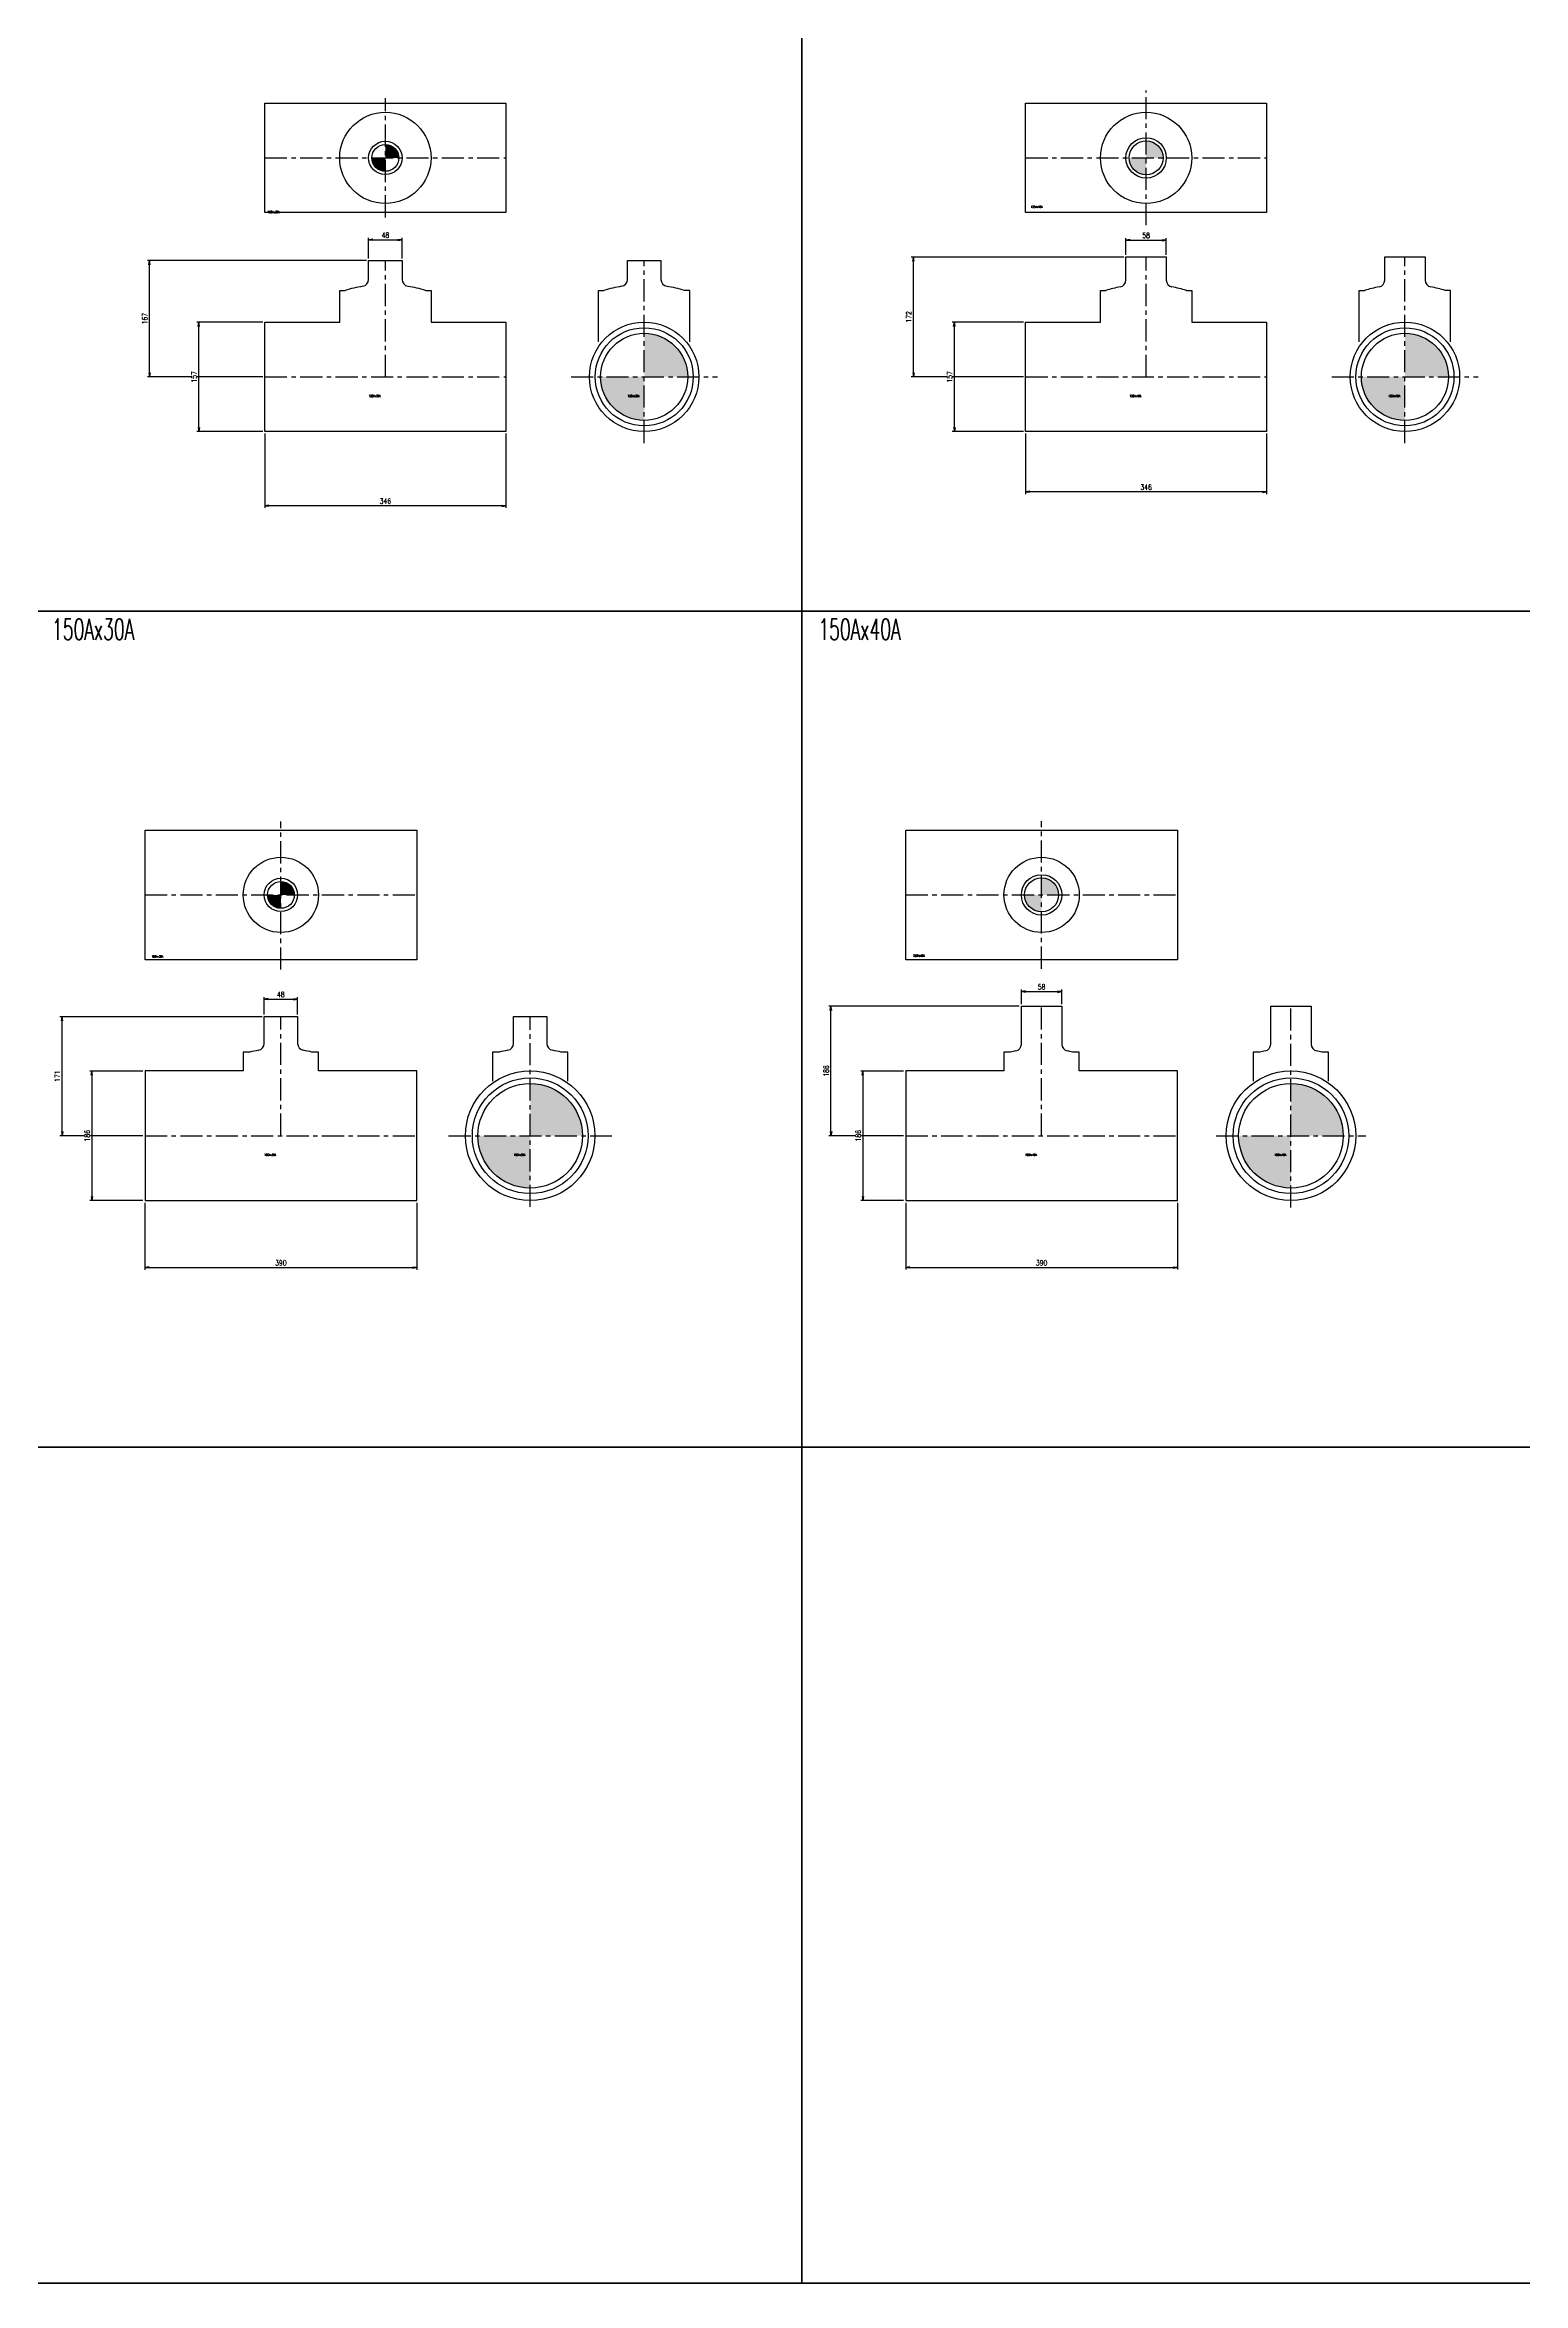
# Model space of a CAD drawing. Header units: millimetres. Extents: x 1711 to 90196, y -23291 to 8516.
# Drawn here: x 75849 to 77971, y -3752 to -539 of the extents above; entities that cross this region are included whole.
import ezdxf
from ezdxf.enums import TextEntityAlignment as Align

# ---------------------------------------------------------------- set-up
doc = ezdxf.new("R2010")
doc.units = ezdxf.units.MM
doc.header["$PDMODE"] = 35
doc.linetypes.add('CENTER', pattern=[50.8, 31.75, -6.35, 6.35, -6.35])
doc.layers.add('line', color=153, linetype='Continuous', lineweight=50)
for name, color, linetype in [('寸法', 2, 'Continuous'), ('配管-CVP', 4, 'Continuous'), ('＃配管（PVC)', 21, 'Continuous')]:
    doc.layers.add(name, color=color, linetype=linetype)
doc.styles.add('kpk', font='romans.shx', dxfattribs={"width": 0.7, "bigfont": 'extfont2.shx'})
doc.styles.get("Standard").update_dxf_attribs({"font": 'romans.shx', "bigfont": 'extfont.shx'})
doc.dimstyles.new('KPK-3', dxfattribs={"dimscale": 3, "dimtxt": 2.5, "dimasz": 2, "dimexe": 1, "dimexo": 1, "dimgap": 1, "dimtad": 3, "dimdec": 1, "dimdsep": 46, "dimtxsty": 'kpk', "dimblk": 'OPEN', "dimcen": 2.5, "dimclrd": 2, "dimclre": 2, "dimclrt": 4, "dimadec": 1, "dimazin": 2, "dimtfac": 1, "dimtdec": 1, "dimtmove": 0, "dimatfit": 2, "dimldrblk": 'OPEN', "dimfxl": 0, "dimlwd": -1, "dimlwe": -1, "dimarcsym": 0})

# ---------------------------------------------------------------- blocks, each defined once
blk = doc.blocks.new('_Open')
at = {"color": 0, "linetype": 'ByBlock', "lineweight": -2}
for p, q in [((-1, 0.17), (0, 0)), ((-1, -0.17), (0, 0)), ((0, 0), (-1, 0))]:
    blk.add_line(p, q, dxfattribs=at)
blk = doc.blocks.new('*D1817')
at = {"layer": 'Defpoints', "color": 0, "transparency": 16777216}
for p in [(75999.3, -849), (76313.9, -849), (76164.9, -1016)]:
    blk.add_point(p, dxfattribs=at)
at = {"layer": '寸法', "color": 2, "transparency": 16777216}
for p, q in [((76310.9, -849), (75996.3, -849)), ((75999.3, -1010), (75999.3, -855)), ((76161.9, -1016), (75996.3, -1016))]:
    blk.add_line(p, q, dxfattribs=at)
at = {"layer": '寸法', "color": 2, "transparency": 16777216, "xscale": 6, "yscale": 6, "zscale": 6}
for p, rotation in [((75999.3, -849), 90), ((75999.3, -1016), 270)]:
    blk.add_blockref('_Open', p, dxfattribs=dict(at, rotation=rotation))
at = {"layer": '寸法', "color": 4, "transparency": 16777216, "insert": (75992.6, -932.5), "char_height": 7.5, "attachment_point": 5, "rotation": 90, "style": 'kpk', "bg_fill": 3, "box_fill_scale": 1.1, "bg_fill_color": 256, "bg_fill_true_color": 13158600, "bg_fill_transparency": 0}
blk.add_mtext('167', dxfattribs=at)
blk = doc.blocks.new('*D1818')
at = {"layer": 'Defpoints', "color": 0, "transparency": 16777216}
for p in [(76070.1, -937.5), (76164.9, -937.5), (76164.9, -1094.5)]:
    blk.add_point(p, dxfattribs=at)
at = {"layer": '寸法', "color": 2, "transparency": 16777216}
for p, q in [((76161.9, -937.5), (76067.1, -937.5)), ((76070.1, -1088.5), (76070.1, -943.5)), ((76161.9, -1094.5), (76067.1, -1094.5))]:
    blk.add_line(p, q, dxfattribs=at)
at = {"layer": '寸法', "color": 2, "transparency": 16777216, "xscale": 6, "yscale": 6, "zscale": 6}
for p, rotation in [((76070.1, -937.5), 90), ((76070.1, -1094.5), 270)]:
    blk.add_blockref('_Open', p, dxfattribs=dict(at, rotation=rotation))
at = {"layer": '寸法', "color": 4, "transparency": 16777216, "insert": (76063.4, -1016), "char_height": 7.5, "attachment_point": 5, "rotation": 90, "style": 'kpk', "bg_fill": 3, "box_fill_scale": 1.1, "bg_fill_color": 256, "bg_fill_true_color": 13158600, "bg_fill_transparency": 0}
blk.add_mtext('157', dxfattribs=at)
blk = doc.blocks.new('*D1819')
at = {"layer": 'Defpoints', "color": 0, "transparency": 16777216}
for p in [(76164.9, -1094.5), (76510.9, -1094.5), (76164.9, -1201.1)]:
    blk.add_point(p, dxfattribs=at)
at = {"layer": '寸法', "color": 2, "transparency": 16777216}
for p, q in [((76164.9, -1097.5), (76164.9, -1204.1)), ((76510.9, -1097.5), (76510.9, -1204.1)), ((76504.9, -1201.1), (76170.9, -1201.1))]:
    blk.add_line(p, q, dxfattribs=at)
at = {"layer": '寸法', "color": 2, "transparency": 16777216, "xscale": 6, "yscale": 6, "zscale": 6, "rotation": 180}
blk.add_blockref('_Open', (76164.9, -1201.1), dxfattribs=at)
at = {"layer": '寸法', "color": 2, "transparency": 16777216, "xscale": 6, "yscale": 6, "zscale": 6}
blk.add_blockref('_Open', (76510.9, -1201.1), dxfattribs=at)
at = {"layer": '寸法', "color": 4, "transparency": 16777216, "insert": (76337.9, -1194.3), "char_height": 7.5, "attachment_point": 5, "style": 'kpk', "bg_fill": 3, "box_fill_scale": 1.1, "bg_fill_color": 256, "bg_fill_true_color": 13158600, "bg_fill_transparency": 0}
blk.add_mtext('346', dxfattribs=at)
blk = doc.blocks.new('*D1820')
at = {"layer": 'Defpoints', "color": 0, "transparency": 16777216}
for p in [(76361.9, -819.3), (76313.9, -849), (76361.9, -849)]:
    blk.add_point(p, dxfattribs=at)
at = {"layer": '寸法', "color": 2, "transparency": 16777216}
for p, q in [((76313.9, -846), (76313.9, -816.3)), ((76319.9, -819.3), (76355.9, -819.3)), ((76361.9, -846), (76361.9, -816.3))]:
    blk.add_line(p, q, dxfattribs=at)
at = {"layer": '寸法', "color": 2, "transparency": 16777216, "xscale": 6, "yscale": 6, "zscale": 6, "rotation": 180}
blk.add_blockref('_Open', (76313.9, -819.3), dxfattribs=at)
at = {"layer": '寸法', "color": 2, "transparency": 16777216, "xscale": 6, "yscale": 6, "zscale": 6}
blk.add_blockref('_Open', (76361.9, -819.3), dxfattribs=at)
at = {"layer": '寸法', "color": 4, "transparency": 16777216, "insert": (76337.9, -812.6), "char_height": 7.5, "attachment_point": 5, "style": 'kpk', "bg_fill": 3, "box_fill_scale": 1.1, "bg_fill_color": 256, "bg_fill_true_color": 13158600, "bg_fill_transparency": 0}
blk.add_mtext('48', dxfattribs=at)
blk = doc.blocks.new('*D1821')
at = {"layer": 'Defpoints', "color": 0, "transparency": 16777216}
for p in [(77095.8, -844), (77400.8, -844), (77256.8, -1016)]:
    blk.add_point(p, dxfattribs=at)
at = {"layer": '寸法', "color": 2, "transparency": 16777216}
for p, q in [((77397.8, -844), (77092.8, -844)), ((77095.8, -1010), (77095.8, -850)), ((77253.8, -1016), (77092.8, -1016))]:
    blk.add_line(p, q, dxfattribs=at)
at = {"layer": '寸法', "color": 2, "transparency": 16777216, "xscale": 6, "yscale": 6, "zscale": 6}
for p, rotation in [((77095.8, -844), 90), ((77095.8, -1016), 270)]:
    blk.add_blockref('_Open', p, dxfattribs=dict(at, rotation=rotation))
at = {"layer": '寸法', "color": 4, "transparency": 16777216, "insert": (77089.1, -930), "char_height": 7.5, "attachment_point": 5, "rotation": 90, "style": 'kpk', "bg_fill": 3, "box_fill_scale": 1.1, "bg_fill_color": 256, "bg_fill_true_color": 13158600, "bg_fill_transparency": 0}
blk.add_mtext('172', dxfattribs=at)
blk = doc.blocks.new('*D1822')
at = {"layer": 'Defpoints', "color": 0, "transparency": 16777216}
for p in [(77154.6, -937.5), (77256.8, -937.5), (77256.8, -1094.5)]:
    blk.add_point(p, dxfattribs=at)
at = {"layer": '寸法', "color": 2, "transparency": 16777216}
for p, q in [((77253.8, -937.5), (77151.6, -937.5)), ((77154.6, -1088.5), (77154.6, -943.5)), ((77253.8, -1094.5), (77151.6, -1094.5))]:
    blk.add_line(p, q, dxfattribs=at)
at = {"layer": '寸法', "color": 2, "transparency": 16777216, "xscale": 6, "yscale": 6, "zscale": 6}
for p, rotation in [((77154.6, -937.5), 90), ((77154.6, -1094.5), 270)]:
    blk.add_blockref('_Open', p, dxfattribs=dict(at, rotation=rotation))
at = {"layer": '寸法', "color": 4, "transparency": 16777216, "insert": (77147.9, -1016), "char_height": 7.5, "attachment_point": 5, "rotation": 90, "style": 'kpk', "bg_fill": 3, "box_fill_scale": 1.1, "bg_fill_color": 256, "bg_fill_true_color": 13158600, "bg_fill_transparency": 0}
blk.add_mtext('157', dxfattribs=at)
blk = doc.blocks.new('*D1823')
at = {"layer": 'Defpoints', "color": 0, "transparency": 16777216}
for p in [(77256.8, -1094.5), (77602.8, -1094.5), (77256.8, -1181.2)]:
    blk.add_point(p, dxfattribs=at)
at = {"layer": '寸法', "color": 2, "transparency": 16777216}
for p, q in [((77256.8, -1097.5), (77256.8, -1184.2)), ((77602.8, -1097.5), (77602.8, -1184.2)), ((77596.8, -1181.2), (77262.8, -1181.2))]:
    blk.add_line(p, q, dxfattribs=at)
at = {"layer": '寸法', "color": 2, "transparency": 16777216, "xscale": 6, "yscale": 6, "zscale": 6, "rotation": 180}
blk.add_blockref('_Open', (77256.8, -1181.2), dxfattribs=at)
at = {"layer": '寸法', "color": 2, "transparency": 16777216, "xscale": 6, "yscale": 6, "zscale": 6}
blk.add_blockref('_Open', (77602.8, -1181.2), dxfattribs=at)
at = {"layer": '寸法', "color": 4, "transparency": 16777216, "insert": (77429.8, -1174.4), "char_height": 7.5, "attachment_point": 5, "style": 'kpk', "bg_fill": 3, "box_fill_scale": 1.1, "bg_fill_color": 256, "bg_fill_true_color": 13158600, "bg_fill_transparency": 0}
blk.add_mtext('346', dxfattribs=at)
blk = doc.blocks.new('*D1824')
at = {"layer": 'Defpoints', "color": 0, "transparency": 16777216}
for p in [(77458.8, -819.8), (77400.8, -844), (77458.8, -844)]:
    blk.add_point(p, dxfattribs=at)
at = {"layer": '寸法', "color": 2, "transparency": 16777216}
for p, q in [((77400.8, -841), (77400.8, -816.8)), ((77406.8, -819.8), (77452.8, -819.8)), ((77458.8, -841), (77458.8, -816.8))]:
    blk.add_line(p, q, dxfattribs=at)
at = {"layer": '寸法', "color": 2, "transparency": 16777216, "xscale": 6, "yscale": 6, "zscale": 6, "rotation": 180}
blk.add_blockref('_Open', (77400.8, -819.8), dxfattribs=at)
at = {"layer": '寸法', "color": 2, "transparency": 16777216, "xscale": 6, "yscale": 6, "zscale": 6}
blk.add_blockref('_Open', (77458.8, -819.8), dxfattribs=at)
at = {"layer": '寸法', "color": 4, "transparency": 16777216, "insert": (77429.8, -813), "char_height": 7.5, "attachment_point": 5, "style": 'kpk', "bg_fill": 3, "box_fill_scale": 1.1, "bg_fill_color": 256, "bg_fill_true_color": 13158600, "bg_fill_transparency": 0}
blk.add_mtext('58', dxfattribs=at)
blk = doc.blocks.new('*D1849')
at = {"layer": 'Defpoints', "color": 0, "transparency": 16777216}
for p in [(75873.9, -1934.4), (76163.9, -1934.4), (75992.9, -2105.4)]:
    blk.add_point(p, dxfattribs=at)
at = {"layer": '寸法', "color": 2, "transparency": 16777216}
for p, q in [((76160.9, -1934.4), (75870.9, -1934.4)), ((75873.9, -2099.4), (75873.9, -1940.4)), ((75989.9, -2105.4), (75870.9, -2105.4))]:
    blk.add_line(p, q, dxfattribs=at)
at = {"layer": '寸法', "color": 2, "transparency": 16777216, "xscale": 6, "yscale": 6, "zscale": 6}
for p, rotation in [((75873.9, -1934.4), 90), ((75873.9, -2105.4), 270)]:
    blk.add_blockref('_Open', p, dxfattribs=dict(at, rotation=rotation))
at = {"layer": '寸法', "color": 4, "transparency": 16777216, "insert": (75867.1, -2019.9), "char_height": 7.5, "attachment_point": 5, "rotation": 90, "style": 'kpk', "bg_fill": 3, "box_fill_scale": 1.1, "bg_fill_color": 256, "bg_fill_true_color": 13158600, "bg_fill_transparency": 0}
blk.add_mtext('171', dxfattribs=at)
blk = doc.blocks.new('*D1850')
at = {"layer": 'Defpoints', "color": 0, "transparency": 16777216}
for p in [(75992.9, -2012.4), (75916.6, -2198.4), (75992.9, -2198.4)]:
    blk.add_point(p, dxfattribs=at)
at = {"layer": '寸法', "color": 2, "transparency": 16777216}
for p, q in [((75989.9, -2012.4), (75913.6, -2012.4)), ((75916.6, -2018.4), (75916.6, -2192.4)), ((75989.9, -2198.4), (75913.6, -2198.4))]:
    blk.add_line(p, q, dxfattribs=at)
at = {"layer": '寸法', "color": 2, "transparency": 16777216, "xscale": 6, "yscale": 6, "zscale": 6}
for p, rotation in [((75916.6, -2012.4), 90), ((75916.6, -2198.4), 270)]:
    blk.add_blockref('_Open', p, dxfattribs=dict(at, rotation=rotation))
at = {"layer": '寸法', "color": 4, "transparency": 16777216, "insert": (75909.9, -2105.4), "char_height": 7.5, "attachment_point": 5, "rotation": 90, "style": 'kpk', "bg_fill": 3, "box_fill_scale": 1.1, "bg_fill_color": 256, "bg_fill_true_color": 13158600, "bg_fill_transparency": 0}
blk.add_mtext('186', dxfattribs=at)
blk = doc.blocks.new('*D1851')
at = {"layer": 'Defpoints', "color": 0, "transparency": 16777216}
for p in [(75992.9, -2198.4), (76382.9, -2198.4), (76382.9, -2294.6)]:
    blk.add_point(p, dxfattribs=at)
at = {"layer": '寸法', "color": 2, "transparency": 16777216}
for p, q in [((75992.9, -2201.4), (75992.9, -2297.6)), ((76382.9, -2201.4), (76382.9, -2297.6)), ((75998.9, -2294.6), (76376.9, -2294.6))]:
    blk.add_line(p, q, dxfattribs=at)
at = {"layer": '寸法', "color": 2, "transparency": 16777216, "xscale": 6, "yscale": 6, "zscale": 6, "rotation": 180}
blk.add_blockref('_Open', (75992.9, -2294.6), dxfattribs=at)
at = {"layer": '寸法', "color": 2, "transparency": 16777216, "xscale": 6, "yscale": 6, "zscale": 6}
blk.add_blockref('_Open', (76382.9, -2294.6), dxfattribs=at)
at = {"layer": '寸法', "color": 4, "transparency": 16777216, "insert": (76187.9, -2287.8), "char_height": 7.5, "attachment_point": 5, "style": 'kpk', "bg_fill": 3, "box_fill_scale": 1.1, "bg_fill_color": 256, "bg_fill_true_color": 13158600, "bg_fill_transparency": 0}
blk.add_mtext('390', dxfattribs=at)
blk = doc.blocks.new('*D1852')
at = {"layer": 'Defpoints', "color": 0, "transparency": 16777216}
for p in [(76211.9, -1909.3), (76163.9, -1934.4), (76211.9, -1934.4)]:
    blk.add_point(p, dxfattribs=at)
at = {"layer": '寸法', "color": 2, "transparency": 16777216}
for p, q in [((76163.9, -1931.4), (76163.9, -1906.3)), ((76169.9, -1909.3), (76205.9, -1909.3)), ((76211.9, -1931.4), (76211.9, -1906.3))]:
    blk.add_line(p, q, dxfattribs=at)
at = {"layer": '寸法', "color": 2, "transparency": 16777216, "xscale": 6, "yscale": 6, "zscale": 6, "rotation": 180}
blk.add_blockref('_Open', (76163.9, -1909.3), dxfattribs=at)
at = {"layer": '寸法', "color": 2, "transparency": 16777216, "xscale": 6, "yscale": 6, "zscale": 6}
blk.add_blockref('_Open', (76211.9, -1909.3), dxfattribs=at)
at = {"layer": '寸法', "color": 4, "transparency": 16777216, "insert": (76187.9, -1902.6), "char_height": 7.5, "attachment_point": 5, "style": 'kpk', "bg_fill": 3, "box_fill_scale": 1.1, "bg_fill_color": 256, "bg_fill_true_color": 13158600, "bg_fill_transparency": 0}
blk.add_mtext('48', dxfattribs=at)
blk = doc.blocks.new('*D1853')
at = {"layer": 'Defpoints', "color": 0, "transparency": 16777216}
for p in [(76977.5, -1919.4), (77250.8, -1919.4), (77084.8, -2105.4)]:
    blk.add_point(p, dxfattribs=at)
at = {"layer": '寸法', "color": 2, "transparency": 16777216}
for p, q in [((77247.8, -1919.4), (76974.5, -1919.4)), ((76977.5, -2099.4), (76977.5, -1925.4)), ((77081.8, -2105.4), (76974.5, -2105.4))]:
    blk.add_line(p, q, dxfattribs=at)
at = {"layer": '寸法', "color": 2, "transparency": 16777216, "xscale": 6, "yscale": 6, "zscale": 6}
for p, rotation in [((76977.5, -1919.4), 90), ((76977.5, -2105.4), 270)]:
    blk.add_blockref('_Open', p, dxfattribs=dict(at, rotation=rotation))
at = {"layer": '寸法', "color": 4, "transparency": 16777216, "insert": (76970.7, -2012.4), "char_height": 7.5, "attachment_point": 5, "rotation": 90, "style": 'kpk', "bg_fill": 3, "box_fill_scale": 1.1, "bg_fill_color": 256, "bg_fill_true_color": 13158600, "bg_fill_transparency": 0}
blk.add_mtext('186', dxfattribs=at)
blk = doc.blocks.new('*D1854')
at = {"layer": 'Defpoints', "color": 0, "transparency": 16777216}
for p in [(77084.8, -2012.4), (77023.4, -2198.4), (77084.8, -2198.4)]:
    blk.add_point(p, dxfattribs=at)
at = {"layer": '寸法', "color": 2, "transparency": 16777216}
for p, q in [((77081.8, -2012.4), (77020.4, -2012.4)), ((77023.4, -2018.4), (77023.4, -2192.4)), ((77081.8, -2198.4), (77020.4, -2198.4))]:
    blk.add_line(p, q, dxfattribs=at)
at = {"layer": '寸法', "color": 2, "transparency": 16777216, "xscale": 6, "yscale": 6, "zscale": 6}
for p, rotation in [((77023.4, -2012.4), 90), ((77023.4, -2198.4), 270)]:
    blk.add_blockref('_Open', p, dxfattribs=dict(at, rotation=rotation))
at = {"layer": '寸法', "color": 4, "transparency": 16777216, "insert": (77016.6, -2105.4), "char_height": 7.5, "attachment_point": 5, "rotation": 90, "style": 'kpk', "bg_fill": 3, "box_fill_scale": 1.1, "bg_fill_color": 256, "bg_fill_true_color": 13158600, "bg_fill_transparency": 0}
blk.add_mtext('186', dxfattribs=at)
blk = doc.blocks.new('*D1855')
at = {"layer": 'Defpoints', "color": 0, "transparency": 16777216}
for p in [(77084.8, -2198.4), (77474.8, -2198.4), (77474.8, -2294.4)]:
    blk.add_point(p, dxfattribs=at)
at = {"layer": '寸法', "color": 2, "transparency": 16777216}
for p, q in [((77084.8, -2201.4), (77084.8, -2297.4)), ((77474.8, -2201.4), (77474.8, -2297.4)), ((77090.8, -2294.4), (77468.8, -2294.4))]:
    blk.add_line(p, q, dxfattribs=at)
at = {"layer": '寸法', "color": 2, "transparency": 16777216, "xscale": 6, "yscale": 6, "zscale": 6, "rotation": 180}
blk.add_blockref('_Open', (77084.8, -2294.4), dxfattribs=at)
at = {"layer": '寸法', "color": 2, "transparency": 16777216, "xscale": 6, "yscale": 6, "zscale": 6}
blk.add_blockref('_Open', (77474.8, -2294.4), dxfattribs=at)
at = {"layer": '寸法', "color": 4, "transparency": 16777216, "insert": (77279.8, -2287.7), "char_height": 7.5, "attachment_point": 5, "style": 'kpk', "bg_fill": 3, "box_fill_scale": 1.1, "bg_fill_color": 256, "bg_fill_true_color": 13158600, "bg_fill_transparency": 0}
blk.add_mtext('390', dxfattribs=at)
blk = doc.blocks.new('*D1856')
at = {"layer": 'Defpoints', "color": 0, "transparency": 16777216}
for p in [(77250.8, -1919.4), (77308.8, -1898.5), (77308.8, -1919.4)]:
    blk.add_point(p, dxfattribs=at)
at = {"layer": '寸法', "color": 2, "transparency": 16777216}
for p, q in [((77250.8, -1916.4), (77250.8, -1895.5)), ((77308.8, -1916.4), (77308.8, -1895.5)), ((77256.8, -1898.5), (77302.8, -1898.5))]:
    blk.add_line(p, q, dxfattribs=at)
at = {"layer": '寸法', "color": 2, "transparency": 16777216, "xscale": 6, "yscale": 6, "zscale": 6, "rotation": 180}
blk.add_blockref('_Open', (77250.8, -1898.5), dxfattribs=at)
at = {"layer": '寸法', "color": 2, "transparency": 16777216, "xscale": 6, "yscale": 6, "zscale": 6}
blk.add_blockref('_Open', (77308.8, -1898.5), dxfattribs=at)
at = {"layer": '寸法', "color": 4, "transparency": 16777216, "insert": (77279.8, -1891.7), "char_height": 7.5, "attachment_point": 5, "style": 'kpk', "bg_fill": 3, "box_fill_scale": 1.1, "bg_fill_color": 256, "bg_fill_true_color": 13158600, "bg_fill_transparency": 0}
blk.add_mtext('58', dxfattribs=at)
blk = doc.blocks.new('A$C8e9c73af')
at = {"layer": 'line'}
blk.add_line((4460, -100), (4460, -5360), dxfattribs=at)
for points in [[(1160, -100), (1160, -5360), (2260, -5360), (3360, -5360), (4460, -5360), (5560, -5360), (6660, -5360), (6660, -100)], [(0, -2960), (60, -2960), (1160, -2960), (2260, -2960), (3360, -2960), (4460, -2960), (5560, -2960), (6660, -2960), (7760, -2960), (8860, -2960), (8920, -2960), (10020, -2960), (11120, -2960), (12220, -2960), (13320, -2960), (14420, -2960), (15520, -2960), (16620, -2960), (17720, -2960)], [(0, -4160), (60, -4160), (1160, -4160), (2260, -4160), (3360, -4160), (4460, -4160), (5560, -4160), (6660, -4160), (7760, -4160), (8860, -4160), (8920, -4160), (10020, -4160), (11120, -4160), (12220, -4160), (13320, -4160), (14420, -4160), (15520, -4160), (16620, -4160), (17720, -4160)]]:
    blk.add_lwpolyline(points, dxfattribs=at)
at = {"layer": 'line', "char_height": 30, "attachment_point": 4}
for s, insert in [('{\\W0.6;150Ax30A}', (3383.6, -2985.9)), ('{\\W0.6;150Ax40A}', (4483.6, -2985.9))]:
    blk.add_mtext(s, dxfattribs=dict(at, insert=insert))
blk = doc.blocks.new('125Ax30A-TS_BT『Ｔ型』-正面')
at = {"layer": '＃配管（PVC)', "color": 2, "linetype": 'CENTER'}
for p, q in [((0, 0), (0, 167)), ((-173, 0), (173, 0))]:
    blk.add_line(p, q, dxfattribs=at)
at = {"layer": '＃配管（PVC)', "color": 0, "linetype": 'ByBlock'}
blk.add_lwpolyline([(-32.4, 129.9, 0.367187), (-24, 139.8), (-24, 167), (24, 167), (24, 139.8, 0.367505), (32.4, 129.9)], format="xyb", dxfattribs=at)
blk.add_lwpolyline([(57.8, 124), (65.5, 124), (65.5, 78.5), (173, 78.5), (173, -78.5), (-173, -78.5), (-173, 78.5), (-65.5, 78.5), (-65.5, 124), (-57.8, 124)], dxfattribs=at)
for centre, start, end in [((0.1, -67.4), 99.3498, 106.8478), ((0.1, -67.5), 73.2219, 80.7146)]:
    blk.add_arc(centre, 200, start, end, dxfattribs=at)
at = {"layer": '＃配管（PVC)', "color": 6, "style": 'kpk', "width": 0.7}
blk.add_text('125Ax30A', height=3, dxfattribs=at).set_placement((-15.3, -26), align=Align.TOP_CENTER)
blk = doc.blocks.new('125Ax30A-TS_BT『Ｔ型』-上面')
at = {"layer": '＃配管（PVC)', "linetype": 'ByBlock'}
h = blk.add_hatch(color=252, dxfattribs=at)
h.dxf.hatch_style = 1
h.paths.add_polyline_path([(0, 19.3), (0, 0), (19.3, 0, 0.414214)])
h.paths.add_polyline_path([(0, 0), (-19.3, 0, 0.414214), (0, -19.3)])
at = {"layer": '＃配管（PVC)', "color": 2, "linetype": 'CENTER'}
for p, q in [((0, -85.5), (0, 85.5)), ((-173, 0), (173, 0))]:
    blk.add_line(p, q, dxfattribs=at)
at = {"layer": '＃配管（PVC)', "color": 0, "linetype": 'ByBlock'}
blk.add_lwpolyline([(-173, 78.5), (173, 78.5), (173, -78.5), (-173, -78.5)], close=True, dxfattribs=at)
for radius in [65.5, 24, 19.3]:
    blk.add_circle((0, 0), radius, dxfattribs=at)
at = {"layer": '＃配管（PVC)', "color": 6, "style": 'kpk', "width": 0.7}
blk.add_text('125Ax30A', height=3, dxfattribs=at).set_placement((-160.5, -76.2), align=Align.TOP_CENTER)
blk = doc.blocks.new('125Ax30A-TS_BT『Ｔ型』-側面')
at = {"layer": '＃配管（PVC)', "linetype": 'ByBlock'}
h = blk.add_hatch(color=252, dxfattribs=at)
h.dxf.hatch_style = 1
h.paths.add_polyline_path([(62.5, 0, 0.414214), (0, 62.5), (0, 0)])
h.paths.add_polyline_path([(0, 0), (-62.5, 0, 0.414214), (0, -62.5)])
at = {"layer": '＃配管（PVC)', "color": 2, "linetype": 'CENTER'}
for p, q in [((0, -95), (0, 167)), ((-105, 0), (105, 0))]:
    blk.add_line(p, q, dxfattribs=at)
at = {"layer": '＃配管（PVC)', "color": 0, "linetype": 'ByBlock'}
blk.add_lwpolyline([(-32.4, 129.9, 0.367187), (-24, 139.8), (-24, 167), (24, 167), (24, 139.8, 0.367505), (32.4, 129.9)], format="xyb", dxfattribs=at)
for points in [[(-65.5, 50.2), (-65.5, 124), (-57.8, 124)], [(65.5, 50.2), (65.5, 124), (57.8, 124)]]:
    blk.add_lwpolyline(points, dxfattribs=at)
for radius in [78.5, 70.4, 62.5]:
    blk.add_circle((0, 0), radius, dxfattribs=at)
for centre, start, end in [((0.1, -67.4), 99.3498, 106.8478), ((0.1, -67.5), 73.2219, 80.7146)]:
    blk.add_arc(centre, 200, start, end, dxfattribs=at)
at = {"layer": '＃配管（PVC)', "color": 6, "style": 'kpk', "width": 0.7}
blk.add_text('125Ax30A', height=3, dxfattribs=at).set_placement((-15.3, -26), align=Align.TOP_CENTER)
blk = doc.blocks.new('125Ax40A-TS_BT『Ｔ型』-上面')
at = {"layer": '＃配管（PVC)', "linetype": 'ByBlock'}
h = blk.add_hatch(color=252, dxfattribs=at)
h.dxf.hatch_style = 1
h.paths.add_polyline_path([(24.4, 0, 0.414214), (0, 24.4), (0, 0)])
h.paths.add_polyline_path([(-24.4, 0, 0.414214), (0, -24.4), (0, 0)])
at = {"layer": '＃配管（PVC)', "color": 2, "linetype": 'CENTER'}
for p, q in [((0, -96.8), (0, 96.8)), ((-173, 0), (173, 0))]:
    blk.add_line(p, q, dxfattribs=at)
at = {"layer": '＃配管（PVC)', "color": 0, "linetype": 'ByBlock'}
blk.add_lwpolyline([(-173, 78.5), (173, 78.5), (173, -78.5), (-173, -78.5)], close=True, dxfattribs=at)
for radius in [65.5, 29, 24.4]:
    blk.add_circle((0, 0), radius, dxfattribs=at)
at = {"layer": '＃配管（PVC)', "color": 6, "style": 'kpk', "width": 0.7}
blk.add_text('125Ax40A', height=3, dxfattribs=at).set_placement((-157.2, -68.7), align=Align.TOP_CENTER)
blk = doc.blocks.new('125Ax40A-TS_BT『Ｔ型』-正面')
at = {"layer": '＃配管（PVC)', "color": 2, "linetype": 'CENTER'}
for p, q in [((0, 0), (0, 172)), ((-173, 0), (173, 0))]:
    blk.add_line(p, q, dxfattribs=at)
at = {"layer": '＃配管（PVC)', "color": 0, "linetype": 'ByBlock'}
blk.add_lwpolyline([(-37.1, 129.1, 0.360341), (-29, 138.9), (-29, 172), (29, 172), (29, 138.9, 0.36066), (37.1, 129.1)], format="xyb", dxfattribs=at)
blk.add_lwpolyline([(57.8, 124), (65.5, 124), (65.5, 78.5), (173, 78.5), (173, -78.5), (-173, -78.5), (-173, 78.5), (-65.5, 78.5), (-65.5, 124), (-57.8, 124)], dxfattribs=at)
for centre, start, end in [((0.1, -67.4), 100.7352, 106.8478), ((0.1, -67.5), 73.2219, 79.3294)]:
    blk.add_arc(centre, 200, start, end, dxfattribs=at)
at = {"layer": '＃配管（PVC)', "color": 6, "style": 'kpk', "width": 0.7}
blk.add_text('125Ax40A', height=3, dxfattribs=at).set_placement((-15.3, -26), align=Align.TOP_CENTER)
blk = doc.blocks.new('125Ax40A-TS_BT『Ｔ型』-側面')
at = {"layer": '＃配管（PVC)', "linetype": 'ByBlock'}
h = blk.add_hatch(color=252, dxfattribs=at)
h.dxf.hatch_style = 1
h.paths.add_polyline_path([(62.5, 0, 0.414214), (0, 62.5), (0, 0)])
h.paths.add_polyline_path([(0, 0), (-62.5, 0, 0.414214), (0, -62.5)])
at = {"layer": '＃配管（PVC)', "color": 2, "linetype": 'CENTER'}
for p, q in [((0, -95), (0, 172)), ((-105, 0), (105, 0))]:
    blk.add_line(p, q, dxfattribs=at)
at = {"layer": '＃配管（PVC)', "color": 0, "linetype": 'ByBlock'}
blk.add_lwpolyline([(-37.1, 129.1, 0.360341), (-29, 138.9), (-29, 172), (29, 172), (29, 138.9, 0.36066), (37.1, 129.1)], format="xyb", dxfattribs=at)
for points in [[(-65.5, 50.2), (-65.5, 124), (-57.8, 124)], [(65.5, 50.2), (65.5, 124), (57.8, 124)]]:
    blk.add_lwpolyline(points, dxfattribs=at)
for radius in [78.5, 70.4, 62.5]:
    blk.add_circle((0, 0), radius, dxfattribs=at)
for centre, start, end in [((0.1, -67.4), 100.7352, 106.8478), ((0.1, -67.5), 73.2219, 79.3294)]:
    blk.add_arc(centre, 200, start, end, dxfattribs=at)
at = {"layer": '＃配管（PVC)', "color": 6, "style": 'kpk', "width": 0.7}
blk.add_text('125Ax40A', height=3, dxfattribs=at).set_placement((-15.3, -26), align=Align.TOP_CENTER)
blk = doc.blocks.new('150Ax30A-TS_BT『Ｔ型』-上面')
at = {"layer": '＃配管（PVC)', "linetype": 'ByBlock'}
h = blk.add_hatch(color=252, dxfattribs=at)
h.dxf.hatch_style = 1
h.paths.add_polyline_path([(0, 19.3), (0, 0), (19.3, 0, 0.414214)])
h.paths.add_polyline_path([(0, 0), (-19.3, 0, 0.414214), (0, -19.3)])
at = {"layer": '＃配管（PVC)', "color": 2, "linetype": 'CENTER'}
for p, q in [((0, -107.2), (0, 105.2)), ((-195, 0), (195, 0))]:
    blk.add_line(p, q, dxfattribs=at)
at = {"layer": '＃配管（PVC)', "color": 0, "linetype": 'ByBlock'}
blk.add_lwpolyline([(-195, 93), (195, 93), (195, -93), (-195, -93)], close=True, dxfattribs=at)
for radius in [54, 24, 19.3]:
    blk.add_circle((0, 0), radius, dxfattribs=at)
at = {"layer": '＃配管（PVC)', "color": 6, "style": 'kpk', "width": 0.7}
blk.add_text('150Ax30A', height=3, dxfattribs=at).set_placement((-177.2, -87), align=Align.TOP_CENTER)
blk = doc.blocks.new('150Ax30A-TS_BT『Ｔ型』-正面')
at = {"layer": '＃配管（PVC)', "color": 2, "linetype": 'CENTER'}
for p, q in [((0, 0), (0, 171)), ((-195, 0), (195, 0))]:
    blk.add_line(p, q, dxfattribs=at)
at = {"layer": '＃配管（PVC)', "color": 0, "linetype": 'ByBlock'}
blk.add_lwpolyline([(-32.2, 122.7, 0.362447), (-24, 132.5), (-24, 171), (24, 171), (24, 132.5, 0.362447), (32.2, 122.7)], format="xyb", dxfattribs=at)
blk.add_lwpolyline([(-44.5, 120), (-54, 120), (-54, 93), (-195, 93), (-195, -93), (195, -93), (195, 93), (54, 93), (54, 120), (44.5, 120)], dxfattribs=at)
for start, end in [(100.3085, 104.3132), (75.6868, 79.6915)]:
    blk.add_arc((0, -54.4), 180, start, end, dxfattribs=at)
at = {"layer": '＃配管（PVC)', "color": 6, "style": 'kpk', "width": 0.7}
blk.add_text('150Ax30A', height=3, dxfattribs=at).set_placement((-15.3, -26), align=Align.TOP_CENTER)
blk = doc.blocks.new('150Ax30A-TS_BT『Ｔ型』-側面')
at = {"layer": '＃配管（PVC)', "linetype": 'ByBlock'}
h = blk.add_hatch(color=252, dxfattribs=at)
h.dxf.hatch_style = 1
h.paths.add_polyline_path([(0, 0), (75, 0, 0.414214), (0, 75)])
h.paths.add_polyline_path([(0, 0), (-75, 0, 0.414214), (0, -75)])
at = {"layer": '＃配管（PVC)', "color": 2, "linetype": 'CENTER'}
for p, q in [((0, -102), (0, 171)), ((-117, 0), (117, 0))]:
    blk.add_line(p, q, dxfattribs=at)
at = {"layer": '＃配管（PVC)', "color": 0, "linetype": 'ByBlock'}
blk.add_lwpolyline([(-32.2, 122.7, 0.362447), (-24, 132.5), (-24, 171), (24, 171), (24, 132.5, 0.362447), (32.2, 122.7)], format="xyb", dxfattribs=at)
for points in [[(-44.5, 120), (-54, 120), (-54, 78.2)], [(54, 78.2), (54, 120), (44.5, 120)]]:
    blk.add_lwpolyline(points, dxfattribs=at)
for radius in [93, 83, 75]:
    blk.add_circle((0, 0), radius, dxfattribs=at)
for start, end in [(100.3085, 104.3132), (75.6868, 79.6915)]:
    blk.add_arc((0, -54.4), 180, start, end, dxfattribs=at)
at = {"layer": '＃配管（PVC)', "color": 6, "style": 'kpk', "width": 0.7}
blk.add_text('150Ax30A', height=3, dxfattribs=at).set_placement((-15.3, -26), align=Align.TOP_CENTER)
blk = doc.blocks.new('150Ax40A-TS_BT『Ｔ型』-上面')
at = {"layer": '＃配管（PVC)', "linetype": 'ByBlock'}
h = blk.add_hatch(color=252, dxfattribs=at)
h.dxf.hatch_style = 1
h.paths.add_polyline_path([(0, 0), (24.4, 0, 0.414214), (0, 24.4)])
h.paths.add_polyline_path([(-24.4, 0, 0.414214), (0, -24.4), (0, 0)])
at = {"layer": '＃配管（PVC)', "color": 2, "linetype": 'CENTER'}
for p, q in [((0, -106), (0, 106)), ((-195, 0), (195, 0))]:
    blk.add_line(p, q, dxfattribs=at)
at = {"layer": '＃配管（PVC)', "color": 0, "linetype": 'ByBlock'}
blk.add_lwpolyline([(-195, 93), (195, 93), (195, -93), (-195, -93)], close=True, dxfattribs=at)
for radius in [54, 29, 24.4]:
    blk.add_circle((0, 0), radius, dxfattribs=at)
at = {"layer": '＃配管（PVC)', "color": 6, "style": 'kpk', "width": 0.7}
blk.add_text('150Ax40A', height=3, dxfattribs=at).set_placement((-176.2, -85.7), align=Align.TOP_CENTER)
blk = doc.blocks.new('150Ax40A-TS_BT『Ｔ型』-正面')
at = {"layer": '＃配管（PVC)', "color": 2, "linetype": 'CENTER'}
for p, q in [((0, 0), (0, 186)), ((-195, 0), (195, 0))]:
    blk.add_line(p, q, dxfattribs=at)
at = {"layer": '＃配管（PVC)', "color": 0, "linetype": 'ByBlock'}
blk.add_lwpolyline([(-36.9, 121.8, 0.35488), (-29, 131.5), (-29, 186), (29, 186), (29, 131.5, 0.35488), (36.9, 121.8)], format="xyb", dxfattribs=at)
blk.add_lwpolyline([(-44.5, 120), (-54, 120), (-54, 93), (-195, 93), (-195, -93), (195, -93), (195, 93), (54, 93), (54, 120), (44.5, 120)], dxfattribs=at)
for start, end in [(101.8449, 104.3132), (75.6868, 78.1551)]:
    blk.add_arc((0, -54.4), 180, start, end, dxfattribs=at)
at = {"layer": '＃配管（PVC)', "color": 6, "style": 'kpk', "width": 0.7}
blk.add_text('150Ax40A', height=3, dxfattribs=at).set_placement((-15.3, -26), align=Align.TOP_CENTER)
blk = doc.blocks.new('150Ax40A-TS_BT『Ｔ型』-側面')
at = {"layer": '＃配管（PVC)', "linetype": 'ByBlock'}
h = blk.add_hatch(color=252, dxfattribs=at)
h.dxf.hatch_style = 1
h.paths.add_polyline_path([(75, 0, 0.414214), (0, 75), (0, 0)])
h.paths.add_polyline_path([(0, 0), (-75, 0, 0.414214), (0, -75)])
at = {"layer": '＃配管（PVC)', "color": 2, "linetype": 'CENTER'}
for p, q in [((0, -103), (0, 186)), ((-107.2, 0), (107.3, 0))]:
    blk.add_line(p, q, dxfattribs=at)
at = {"layer": '＃配管（PVC)', "color": 0, "linetype": 'ByBlock'}
blk.add_lwpolyline([(-36.9, 121.8, 0.35488), (-29, 131.5), (-29, 186), (29, 186), (29, 131.5, 0.35488), (36.9, 121.8)], format="xyb", dxfattribs=at)
for points in [[(-44.5, 120), (-54, 120), (-54, 78.2)], [(54, 78.2), (54, 120), (44.5, 120)]]:
    blk.add_lwpolyline(points, dxfattribs=at)
for radius in [93, 83, 75]:
    blk.add_circle((0, 0), radius, dxfattribs=at)
for start, end in [(101.8449, 104.3132), (75.6868, 78.1551)]:
    blk.add_arc((0, -54.4), 180, start, end, dxfattribs=at)
at = {"layer": '＃配管（PVC)', "color": 6, "style": 'kpk', "width": 0.7}
blk.add_text('150Ax40A', height=3, dxfattribs=at).set_placement((-15.3, -26), align=Align.TOP_CENTER)

msp = doc.modelspace()

# ---------------------------------------------------------------- block references
at = {"layer": '配管-CVP', "linetype": 'ByBlock'}
for name, p in [('125Ax30A-TS_BT『Ｔ型』-上面', (76337.9279, -701.6837)), ('125Ax30A-TS_BT『Ｔ型』-側面', (76709.4314, -1015.9536)), ('125Ax40A-TS_BT『Ｔ型』-側面', (77801.3417, -1015.9536)), ('150Ax30A-TS_BT『Ｔ型』-上面', (76187.9279, -1759.5802)), ('150Ax40A-TS_BT『Ｔ型』-上面', (77279.8382, -1759.5802)), ('150Ax40A-TS_BT『Ｔ型』-側面', (77637.6805, -2105.3514)), ('150Ax30A-TS_BT『Ｔ型』-側面', (76545.7702, -2105.3514))]:
    msp.add_blockref(name, p, dxfattribs=at)

# ---------------------------------------------------------------- dimensions: what is measured, and where the dimension line sits
at = {"layer": '寸法'}
for base, p1, p2, picture, middle in [((75999.3458, -848.9536), (76164.9279, -1015.9536), (76313.9279, -848.9536), '*D1817', (75992.5958, -932.4536)), ((77095.8292, -843.9536), (77256.8382, -1015.9536), (77400.8382, -843.9536), '*D1821', (77089.0792, -929.9536)), ((76977.4792, -1919.3514), (77084.8382, -2105.3514), (77250.8382, -1919.3514), '*D1853', (76970.7292, -2012.3514)), ((75873.8896, -1934.3514), (75992.9279, -2105.3514), (76163.9279, -1934.3514), '*D1849', (75867.1396, -2019.8514))]:
    dim = msp.add_linear_dim(base=base, p1=p1, p2=p2, angle=90, dimstyle='KPK-3', dxfattribs=at)
    dim.commit()
    dim.dimension.update_dxf_attribs({"geometry": picture, "text_midpoint": middle})

# ---------------------------------------------------------------- next in the draw order: dimensions: what is measured, and where the dimension line sits
for base, p1, p2, picture, middle in [((76361.9279, -819.3481), (76313.9279, -848.9536), (76361.9279, -848.9536), '*D1820', (76337.9279, -812.5981)), ((77458.8382, -819.7689), (77400.8382, -843.9536), (77458.8382, -843.9536), '*D1824', (77429.8382, -813.0189)), ((77308.8382, -1898.4869), (77250.8382, -1919.3514), (77308.8382, -1919.3514), '*D1856', (77279.8382, -1891.7369)), ((76211.9279, -1909.311), (76163.9279, -1934.3514), (76211.9279, -1934.3514), '*D1852', (76187.9279, -1902.561))]:
    dim = msp.add_linear_dim(base=base, p1=p1, p2=p2, dimstyle='KPK-3', dxfattribs=at)
    dim.commit()
    dim.dimension.update_dxf_attribs({"geometry": picture, "text_midpoint": middle})
for base, p1, p2, picture, middle in [((76070.1293, -937.4536), (76164.9279, -1094.4536), (76164.9279, -937.4536), '*D1818', (76063.3793, -1015.9536)), ((77154.6263, -937.4536), (77256.8382, -1094.4536), (77256.8382, -937.4536), '*D1822', (77147.8763, -1015.9536)), ((75916.617, -2198.3514), (75992.9279, -2012.3514), (75992.9279, -2198.3514), '*D1850', (75909.867, -2105.3514)), ((77023.3821, -2198.3514), (77084.8382, -2012.3514), (77084.8382, -2198.3514), '*D1854', (77016.6321, -2105.3514))]:
    dim = msp.add_linear_dim(base=base, p1=p1, p2=p2, angle=90, dimstyle='KPK-3', dxfattribs=at)
    dim.commit()
    dim.dimension.update_dxf_attribs({"geometry": picture, "text_midpoint": middle})

# ---------------------------------------------------------------- next in the draw order: block references
at = {"layer": '配管-CVP', "linetype": 'ByBlock'}
msp.add_blockref('125Ax40A-TS_BT『Ｔ型』-上面', (77429.8382, -701.6837), dxfattribs=at)

# ---------------------------------------------------------------- next in the draw order: dimensions: what is measured, and where the dimension line sits
at = {"layer": '寸法'}
for base, p1, p2, picture, middle in [((76164.9279, -1201.0684), (76510.9279, -1094.4536), (76164.9279, -1094.4536), '*D1819', (76337.9279, -1194.3184)), ((77256.8382, -1181.1816), (77602.8382, -1094.4536), (77256.8382, -1094.4536), '*D1823', (77429.8382, -1174.4316)), ((76382.9279, -2294.581), (75992.9279, -2198.3514), (76382.9279, -2198.3514), '*D1851', (76187.9279, -2287.831)), ((77474.8382, -2294.4142), (77084.8382, -2198.3514), (77474.8382, -2198.3514), '*D1855', (77279.8382, -2287.6642))]:
    dim = msp.add_linear_dim(base=base, p1=p1, p2=p2, dimstyle='KPK-3', dxfattribs=at)
    dim.commit()
    dim.dimension.update_dxf_attribs({"geometry": picture, "text_midpoint": middle})

# ---------------------------------------------------------------- next in the draw order: block references
at = {"layer": 'line'}
msp.add_blockref('A$C8e9c73af', (72475.9035, 1607.5677), dxfattribs=at)
at = {"layer": '配管-CVP', "linetype": 'ByBlock'}
for name, p in [('125Ax30A-TS_BT『Ｔ型』-正面', (76337.9279, -1015.9536)), ('125Ax40A-TS_BT『Ｔ型』-正面', (77429.8382, -1015.9536)), ('150Ax40A-TS_BT『Ｔ型』-正面', (77279.8382, -2105.3514)), ('150Ax30A-TS_BT『Ｔ型』-正面', (76187.9279, -2105.3514))]:
    msp.add_blockref(name, p, dxfattribs=at)

doc.saveas('drawing.dxf')
